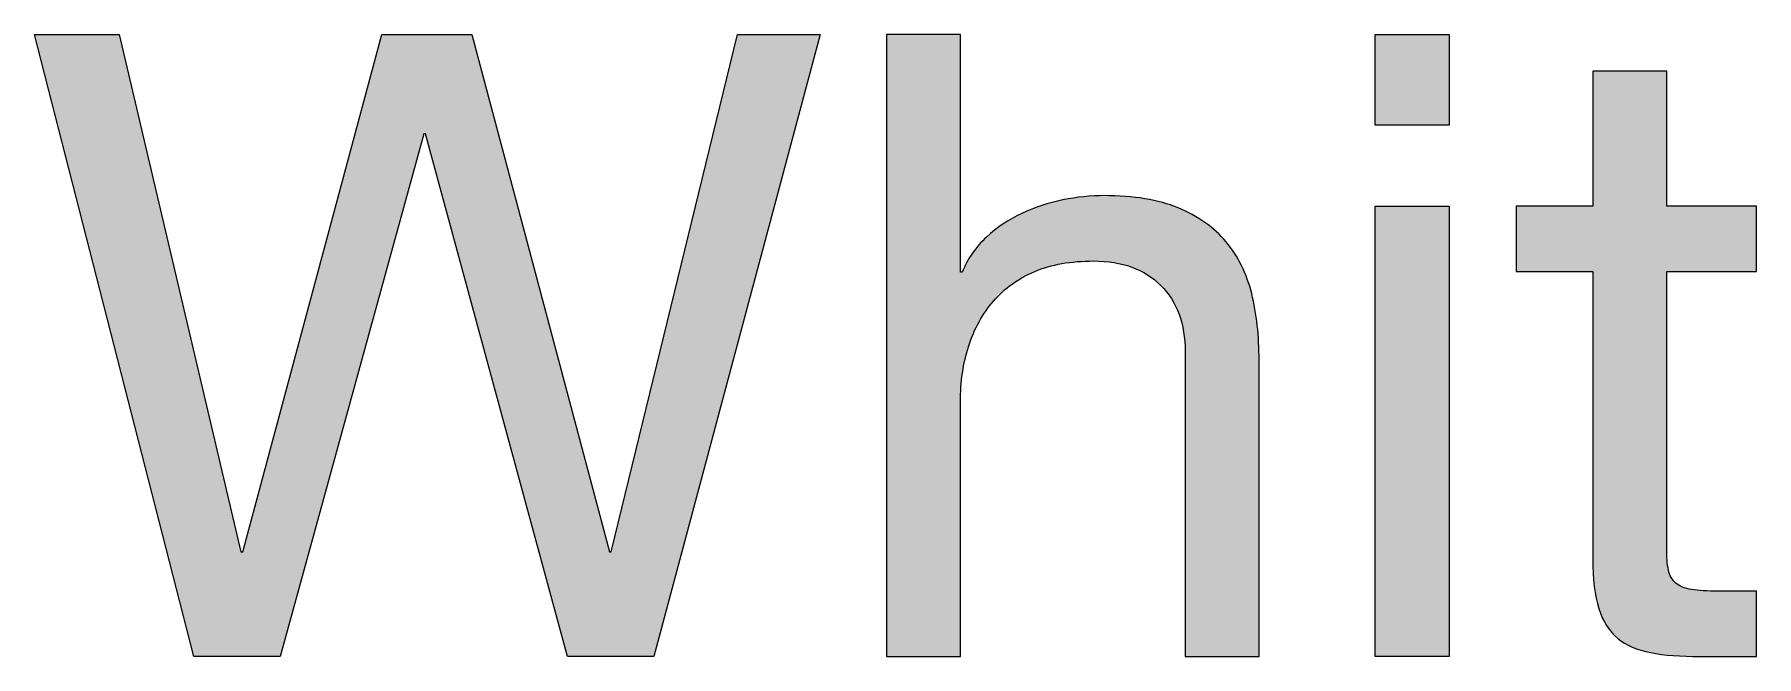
# Paper-space layout 'A1mask (portrait)' of a CAD drawing. Extents: x 0 to 565, y 0 to 805.
# Drawn here: x 417.55 to 425.69, y 64.54 to 67.48 of the extents above; entities that cross this region are included whole.
import ezdxf
from ezdxf.enums import TextEntityAlignment as Align

# ---------------------------------------------------------------- set-up
doc = ezdxf.new("R2010")
doc.units = 0
doc.layers.get('0').update_dxf_attribs({"linetype": 'CONTINUOUS'})
doc.layers.get('Defpoints').update_dxf_attribs({"linetype": 'CONTINUOUS'})
doc.layers.add('JPP_Mask', color=7, linetype='CONTINUOUS')
doc.styles.add('JPP', font='arial.ttf')

# ---------------------------------------------------------------- blocks, each defined once
blk = doc.blocks.new('A1mask (portrait)')
at = {"true_color": 0x004a91}
for points in [[(421.2616, 67.4828), (420.8706, 67.4828), (420.2728, 65.0356), (420.2647, 65.0356), (419.6139, 67.4828), (419.1893, 67.4828), (418.5303, 65.0356), (418.5218, 65.0356), (417.9453, 67.4828), (417.5453, 67.4828), (418.2993, 64.5412), (418.7074, 64.5412), (419.3871, 67.0133), (419.3956, 67.0133), (420.0669, 64.5412), (420.4749, 64.5412)], [(424.2367, 67.4828), (423.8869, 67.4828), (423.8869, 67.0544), (424.2367, 67.0544)], [(424.2367, 66.6713), (423.8869, 66.6713), (423.8869, 64.5412), (424.2367, 64.5412)]]:
    blk.add_hatch(color=154, dxfattribs=at).paths.add_polyline_path(points)
h = blk.add_hatch(color=154, dxfattribs=at)
edge = h.paths.add_edge_path()
edge.add_spline(control_points=[(422.082, 66.222), (422.134, 66.2826), (422.1993, 66.3293), (422.2775, 66.3622)], knot_values=[16, 16, 16, 16, 17, 17, 17, 17], degree=3, periodic=0)
edge.add_spline(control_points=[(422.2775, 66.3622), (422.3556, 66.3953), (422.4483, 66.4116), (422.5558, 66.4116)], knot_values=[15, 15, 15, 15, 16, 16, 16, 16], degree=3, periodic=0)
edge.add_spline(control_points=[(422.5558, 66.4116), (422.6902, 66.4116), (422.7958, 66.3733), (422.8729, 66.2964)], knot_values=[14, 14, 14, 14, 15, 15, 15, 15], degree=3, periodic=0)
edge.add_spline(control_points=[(422.8729, 66.2964), (422.9496, 66.2194), (422.9884, 66.1151), (422.9884, 65.9832)], knot_values=[13, 13, 13, 13, 14, 14, 14, 14], degree=3, periodic=0)
edge.add_spline(control_points=[(422.9884, 65.9832), (422.9884, 65.9832), (422.9884, 64.5412), (422.9884, 64.5412), (422.9884, 64.5412), (423.0759, 64.5412), (423.1633, 64.5412)], knot_values=[11.5, 11.5, 11.5, 11.5, 12.5, 12.5, 12.5, 13, 13, 13, 13], degree=3, periodic=0)
edge.add_spline(control_points=[(423.1633, 64.5412), (423.2508, 64.5412), (423.3382, 64.5412), (423.3382, 64.5412), (423.3382, 64.5412), (423.3382, 64.8914), (423.3382, 65.2416)], knot_values=[10.5, 10.5, 10.5, 10.5, 11, 11, 11, 11.5, 11.5, 11.5, 11.5], degree=3, periodic=0)
edge.add_spline(control_points=[(423.3382, 65.2416), (423.3382, 65.5918), (423.3382, 65.9421), (423.3382, 65.9421), (423.3382, 66.0573), (423.3269, 66.1624), (423.3032, 66.2571)], knot_values=[9, 9, 9, 9, 9.5, 9.5, 9.5, 10.5, 10.5, 10.5, 10.5], degree=3, periodic=0)
edge.add_spline(control_points=[(423.3032, 66.2571), (423.28, 66.352), (423.2393, 66.4336), (423.182, 66.5023)], knot_values=[8, 8, 8, 8, 9, 9, 9, 9], degree=3, periodic=0)
edge.add_spline(control_points=[(423.182, 66.5023), (423.1243, 66.5709), (423.0486, 66.6244), (422.9553, 66.663), (422.862, 66.7016), (422.7451, 66.7207), (422.605, 66.7207)], knot_values=[6, 6, 6, 6, 7, 7, 7, 8, 8, 8, 8], degree=3, periodic=0)
edge.add_spline(control_points=[(422.605, 66.7207), (422.5421, 66.7207), (422.4767, 66.7139), (422.4095, 66.7001)], knot_values=[5, 5, 5, 5, 6, 6, 6, 6], degree=3, periodic=0)
edge.add_spline(control_points=[(422.4095, 66.7001), (422.3418, 66.6864), (422.2775, 66.6651), (422.2159, 66.6362)], knot_values=[4, 4, 4, 4, 5, 5, 5, 5], degree=3, periodic=0)
edge.add_spline(control_points=[(422.2159, 66.6362), (422.1539, 66.6074), (422.098, 66.5702), (422.0488, 66.525)], knot_values=[3, 3, 3, 3, 4, 4, 4, 4], degree=3, periodic=0)
edge.add_spline(control_points=[(422.0488, 66.525), (421.9996, 66.4796), (421.9608, 66.4239), (421.9333, 66.3581)], knot_values=[2, 2, 2, 2, 3, 3, 3, 3], degree=3, periodic=0)
edge.add_spline(control_points=[(421.9253, 66.3581), (421.9253, 66.3581), (421.9253, 66.6393), (421.9253, 66.9205)], knot_values=[0.5, 0.5, 0.5, 0.5, 1, 1, 1, 1], degree=3, periodic=0)
edge.add_spline(control_points=[(421.9253, 66.9205), (421.9253, 67.2017), (421.9253, 67.4828), (421.9253, 67.4828), (421.9253, 67.4828), (421.9034, 67.4828), (421.8705, 67.4828)], knot_values=[22.749965, 22.749965, 22.749965, 22.749965, 23.249965, 23.249965, 23.249965, 23.5, 23.5, 23.5, 23.5], degree=3, periodic=0)
edge.add_spline(control_points=[(421.8705, 67.4828), (421.8377, 67.4828), (421.7939, 67.4828), (421.7501, 67.4828)], knot_values=[22.49997, 22.49997, 22.49997, 22.49997, 22.749965, 22.749965, 22.749965, 22.749965], degree=3, periodic=0)
edge.add_spline(control_points=[(421.7501, 67.4828), (421.7282, 67.4828), (421.7063, 67.4828), (421.6858, 67.4828)], knot_values=[22.374972, 22.374972, 22.374972, 22.374972, 22.49997, 22.49997, 22.49997, 22.49997], degree=3, periodic=0)
edge.add_spline(control_points=[(421.6858, 67.4828), (421.6653, 67.4828), (421.6461, 67.4828), (421.6297, 67.4828)], knot_values=[22.249975, 22.249975, 22.249975, 22.249975, 22.374972, 22.374972, 22.374972, 22.374972], degree=3, periodic=0)
edge.add_spline(control_points=[(421.6297, 67.4828), (421.6215, 67.4828), (421.614, 67.4828), (421.6073, 67.4828)], knot_values=[22.187476, 22.187476, 22.187476, 22.187476, 22.249975, 22.249975, 22.249975, 22.249975], degree=3, periodic=0)
edge.add_spline(control_points=[(421.6073, 67.4828), (421.6006, 67.4828), (421.5948, 67.4828), (421.59, 67.4828)], knot_values=[22.124977, 22.124977, 22.124977, 22.124977, 22.187476, 22.187476, 22.187476, 22.187476], degree=3, periodic=0)
edge.add_spline(control_points=[(421.575, 67.4828), (421.575, 67.4828), (421.575, 67.4828), (421.575, 67.4828), (421.575, 67.4828), (421.575, 67.4828), (421.575, 67.4828)], knot_values=[21.99998, 21.99998, 21.99998, 21.99998, 22.001425, 22.001425, 22.001425, 22.001445, 22.001445, 22.001445, 22.001445], degree=3, periodic=0)
edge.add_spline(control_points=[(421.575, 67.4828), (421.575, 67.4828), (421.575, 66.7474), (421.575, 66.012)], knot_values=[21.49999, 21.49999, 21.49999, 21.49999, 21.99998, 21.99998, 21.99998, 21.99998], degree=3, periodic=0)
edge.add_spline(control_points=[(421.575, 66.012), (421.575, 65.2765), (421.575, 64.5412), (421.575, 64.5412), (421.575, 64.5412), (421.575, 64.5412), (421.575, 64.5412)], knot_values=[20.999023, 20.999023, 20.999023, 20.999023, 21.499013, 21.499013, 21.499013, 21.49999, 21.49999, 21.49999, 21.49999], degree=3, periodic=0)
edge.add_spline(control_points=[(421.59, 64.5412), (421.5948, 64.5412), (421.6006, 64.5412), (421.6073, 64.5412)], knot_values=[20.812504, 20.812504, 20.812504, 20.812504, 20.875002, 20.875002, 20.875002, 20.875002], degree=3, periodic=0)
edge.add_spline(control_points=[(421.6073, 64.5412), (421.614, 64.5412), (421.6215, 64.5412), (421.6297, 64.5412)], knot_values=[20.750005, 20.750005, 20.750005, 20.750005, 20.812504, 20.812504, 20.812504, 20.812504], degree=3, periodic=0)
edge.add_spline(control_points=[(421.6297, 64.5412), (421.6461, 64.5412), (421.6653, 64.5412), (421.6858, 64.5412)], knot_values=[20.625007, 20.625007, 20.625007, 20.625007, 20.750005, 20.750005, 20.750005, 20.750005], degree=3, periodic=0)
edge.add_spline(control_points=[(421.6858, 64.5412), (421.7063, 64.5412), (421.7282, 64.5412), (421.7501, 64.5412)], knot_values=[20.50001, 20.50001, 20.50001, 20.50001, 20.625008, 20.625008, 20.625008, 20.625008], degree=3, periodic=0)
edge.add_spline(control_points=[(421.7501, 64.5412), (421.7939, 64.5412), (421.8377, 64.5412), (421.8705, 64.5412)], knot_values=[20.250015, 20.250015, 20.250015, 20.250015, 20.50001, 20.50001, 20.50001, 20.50001], degree=3, periodic=0)
edge.add_spline(control_points=[(421.8705, 64.5412), (421.9034, 64.5412), (421.9253, 64.5412), (421.9253, 64.5412), (421.9253, 64.5412), (421.9253, 64.5412), (421.9253, 64.5412)], knot_values=[19.999532, 19.999532, 19.999532, 19.999532, 20.249547, 20.249547, 20.249547, 20.250015, 20.250015, 20.250015, 20.250015], degree=3, periodic=0)
edge.add_spline(control_points=[(421.9253, 64.5547), (421.9253, 64.5591), (421.9253, 64.5645), (421.9253, 64.5709)], knot_values=[19.906272, 19.906272, 19.906272, 19.906272, 19.937521, 19.937521, 19.937521, 19.937521], degree=3, periodic=0)
edge.add_spline(control_points=[(421.9253, 64.5709), (421.9253, 64.5773), (421.9253, 64.5846), (421.9253, 64.5928)], knot_values=[19.875022, 19.875022, 19.875022, 19.875022, 19.906272, 19.906272, 19.906272, 19.906272], degree=3, periodic=0)
edge.add_spline(control_points=[(421.9253, 64.5928), (421.9253, 64.6093), (421.9253, 64.6292), (421.9253, 64.6521)], knot_values=[19.812524, 19.812524, 19.812524, 19.812524, 19.875022, 19.875022, 19.875022, 19.875022], degree=3, periodic=0)
edge.add_spline(control_points=[(421.9253, 64.6521), (421.9253, 64.6751), (421.9253, 64.7009), (421.9253, 64.7291)], knot_values=[19.750025, 19.750025, 19.750025, 19.750025, 19.812524, 19.812524, 19.812524, 19.812524], degree=3, periodic=0)
edge.add_spline(control_points=[(421.9253, 64.7291), (421.9253, 64.7855), (421.9253, 64.8513), (421.9253, 64.9218)], knot_values=[19.625028, 19.625028, 19.625028, 19.625028, 19.750025, 19.750025, 19.750025, 19.750025], degree=3, periodic=0)
edge.add_spline(control_points=[(421.9253, 64.9218), (421.9253, 64.9922), (421.9253, 65.0674), (421.9253, 65.1426)], knot_values=[19.50003, 19.50003, 19.50003, 19.50003, 19.625028, 19.625028, 19.625028, 19.625028], degree=3, periodic=0)
edge.add_spline(control_points=[(421.9253, 65.1426), (421.9253, 65.293), (421.9253, 65.4434), (421.9253, 65.5562)], knot_values=[19.250035, 19.250035, 19.250035, 19.250035, 19.50003, 19.50003, 19.50003, 19.50003], degree=3, periodic=0)
edge.add_spline(control_points=[(421.9253, 65.5562), (421.9253, 65.669), (421.9253, 65.7442), (421.9253, 65.7442), (421.9253, 65.8403), (421.9381, 65.929), (421.9646, 66.01)], knot_values=[18, 18, 18, 18, 18.250035, 18.250035, 18.250035, 19.250035, 19.250035, 19.250035, 19.250035], degree=3, periodic=0)
edge.add_spline(control_points=[(421.9646, 66.01), (421.9906, 66.0909), (422.0294, 66.1617), (422.082, 66.222)], knot_values=[17, 17, 17, 17, 18, 18, 18, 18], degree=3, periodic=0)
h = blk.add_hatch(color=154, dxfattribs=at)
edge = h.paths.add_edge_path()
edge.add_spline(control_points=[(425.6913, 66.5167), (425.6913, 66.594), (425.6913, 66.6713), (425.6913, 66.6713), (425.6913, 66.6713), (425.6648, 66.6713), (425.6249, 66.6713)], knot_values=[21.749925, 21.749925, 21.749925, 21.749925, 22.249925, 22.249925, 22.249925, 22.5, 22.5, 22.5, 22.5], degree=3, periodic=0)
edge.add_spline(control_points=[(425.6249, 66.6713), (425.5851, 66.6713), (425.532, 66.6713), (425.479, 66.6713)], knot_values=[21.49993, 21.49993, 21.49993, 21.49993, 21.749925, 21.749925, 21.749925, 21.749925], degree=3, periodic=0)
edge.add_spline(control_points=[(425.479, 66.6713), (425.4524, 66.6713), (425.4259, 66.6713), (425.401, 66.6713)], knot_values=[21.374932, 21.374932, 21.374932, 21.374932, 21.49993, 21.49993, 21.49993, 21.49993], degree=3, periodic=0)
edge.add_spline(control_points=[(425.401, 66.6713), (425.3761, 66.6713), (425.3529, 66.6713), (425.333, 66.6713)], knot_values=[21.249935, 21.249935, 21.249935, 21.249935, 21.374932, 21.374932, 21.374932, 21.374932], degree=3, periodic=0)
edge.add_spline(control_points=[(425.333, 66.6713), (425.3231, 66.6713), (425.314, 66.6713), (425.3059, 66.6713)], knot_values=[21.187436, 21.187436, 21.187436, 21.187436, 21.249935, 21.249935, 21.249935, 21.249935], degree=3, periodic=0)
edge.add_spline(control_points=[(425.3059, 66.6713), (425.2978, 66.6713), (425.2907, 66.6713), (425.2849, 66.6713)], knot_values=[21.124938, 21.124938, 21.124938, 21.124938, 21.187436, 21.187436, 21.187436, 21.187436], degree=3, periodic=0)
edge.add_spline(control_points=[(425.2715, 66.6713), (425.2707, 66.6713), (425.27, 66.6713), (425.2694, 66.6713)], knot_values=[21.046814, 21.046814, 21.046814, 21.046814, 21.062439, 21.062439, 21.062439, 21.062439], degree=3, periodic=0)
edge.add_spline(control_points=[(425.2694, 66.6713), (425.2688, 66.6713), (425.2683, 66.6713), (425.2679, 66.6713)], knot_values=[21.031189, 21.031189, 21.031189, 21.031189, 21.046814, 21.046814, 21.046814, 21.046814], degree=3, periodic=0)
edge.add_spline(control_points=[(425.2679, 66.6713), (425.2677, 66.6713), (425.2675, 66.6713), (425.2674, 66.6713)], knot_values=[21.023377, 21.023377, 21.023377, 21.023377, 21.031189, 21.031189, 21.031189, 21.031189], degree=3, periodic=0)
edge.add_spline(control_points=[(425.2674, 66.6713), (425.2672, 66.6713), (425.2671, 66.6713), (425.267, 66.6713)], knot_values=[21.015565, 21.015565, 21.015565, 21.015565, 21.023377, 21.023377, 21.023377, 21.023377], degree=3, periodic=0)
edge.add_spline(control_points=[(425.267, 66.6713), (425.267, 66.6713), (425.2669, 66.6713), (425.2669, 66.6713)], knot_values=[21.011659, 21.011659, 21.011659, 21.011659, 21.015565, 21.015565, 21.015565, 21.015565], degree=3, periodic=0)
edge.add_spline(control_points=[(425.2669, 66.6713), (425.2668, 66.6713), (425.2668, 66.6713), (425.2668, 66.6713)], knot_values=[21.007752, 21.007752, 21.007752, 21.007752, 21.011659, 21.011659, 21.011659, 21.011659], degree=3, periodic=0)
edge.add_spline(control_points=[(425.2668, 66.6713), (425.2668, 66.6713), (425.2668, 66.6713), (425.2668, 66.6713)], knot_values=[21.005799, 21.005799, 21.005799, 21.005799, 21.007752, 21.007752, 21.007752, 21.007752], degree=3, periodic=0)
edge.add_spline(control_points=[(425.2668, 66.6713), (425.2667, 66.6713), (425.2667, 66.6713), (425.2667, 66.6713)], knot_values=[21.003846, 21.003846, 21.003846, 21.003846, 21.005799, 21.005799, 21.005799, 21.005799], degree=3, periodic=0)
edge.add_spline(control_points=[(425.2667, 66.6713), (425.2667, 66.6713), (425.2667, 66.6713), (425.2667, 66.6713)], knot_values=[21.00287, 21.00287, 21.00287, 21.00287, 21.003846, 21.003846, 21.003846, 21.003846], degree=3, periodic=0)
edge.add_spline(control_points=[(425.2667, 66.6713), (425.2667, 66.6713), (425.2667, 66.6713), (425.2667, 66.6713)], knot_values=[21.001893, 21.001893, 21.001893, 21.001893, 21.00287, 21.00287, 21.00287, 21.00287], degree=3, periodic=0)
edge.add_spline(control_points=[(425.2667, 66.6713), (425.2667, 66.6713), (425.2667, 66.6713), (425.2667, 66.6713)], knot_values=[21.001405, 21.001405, 21.001405, 21.001405, 21.001893, 21.001893, 21.001893, 21.001893], degree=3, periodic=0)
edge.add_spline(control_points=[(425.2667, 66.6713), (425.2667, 66.6713), (425.2667, 66.6713), (425.2667, 66.6713), (425.2667, 66.6713), (425.2667, 66.6713), (425.2667, 66.6713)], knot_values=[20.99994, 20.99994, 20.99994, 20.99994, 21.001345, 21.001345, 21.001345, 21.001405, 21.001405, 21.001405, 21.001405], degree=3, periodic=0)
edge.add_spline(control_points=[(425.2667, 66.6713), (425.2667, 66.6713), (425.2667, 66.7112), (425.2667, 66.7711)], knot_values=[20.749945, 20.749945, 20.749945, 20.749945, 20.99994, 20.99994, 20.99994, 20.99994], degree=3, periodic=0)
edge.add_spline(control_points=[(425.2667, 66.7711), (425.2667, 66.831), (425.2667, 66.9108), (425.2667, 66.9906)], knot_values=[20.49995, 20.49995, 20.49995, 20.49995, 20.749945, 20.749945, 20.749945, 20.749945], degree=3, periodic=0)
edge.add_spline(control_points=[(425.2667, 66.9906), (425.2667, 67.0305), (425.2667, 67.0704), (425.2667, 67.1078)], knot_values=[20.374952, 20.374952, 20.374952, 20.374952, 20.49995, 20.49995, 20.49995, 20.49995], degree=3, periodic=0)
edge.add_spline(control_points=[(425.2667, 67.1078), (425.2667, 67.1452), (425.2667, 67.1802), (425.2667, 67.2101)], knot_values=[20.249955, 20.249955, 20.249955, 20.249955, 20.374952, 20.374952, 20.374952, 20.374952], degree=3, periodic=0)
edge.add_spline(control_points=[(425.2667, 67.2101), (425.2667, 67.225), (425.2667, 67.2388), (425.2667, 67.2509)], knot_values=[20.187456, 20.187456, 20.187456, 20.187456, 20.249955, 20.249955, 20.249955, 20.249955], degree=3, periodic=0)
edge.add_spline(control_points=[(425.2667, 67.2509), (425.2667, 67.2631), (425.2667, 67.2737), (425.2667, 67.2824)], knot_values=[20.124958, 20.124958, 20.124958, 20.124958, 20.187456, 20.187456, 20.187456, 20.187456], degree=3, periodic=0)
edge.add_spline(control_points=[(425.2667, 67.2824), (425.2667, 67.2868), (425.2667, 67.2907), (425.2667, 67.2941)], knot_values=[20.093708, 20.093708, 20.093708, 20.093708, 20.124958, 20.124958, 20.124958, 20.124958], degree=3, periodic=0)
edge.add_spline(control_points=[(425.2667, 67.3098), (425.2667, 67.3098), (425.2667, 67.3098), (425.2667, 67.3098), (425.2667, 67.3098), (425.2667, 67.3098), (425.2667, 67.3098)], knot_values=[19.999959, 19.999959, 19.999959, 19.999959, 20, 20, 20, 20.000692, 20.000692, 20.000692, 20.000692], degree=3, periodic=0)
edge.add_spline(control_points=[(425.2667, 67.3098), (425.2667, 67.3098), (425.2448, 67.3098), (425.212, 67.3098)], knot_values=[19.749965, 19.749965, 19.749965, 19.749965, 19.999959, 19.999959, 19.999959, 19.999959], degree=3, periodic=0)
edge.add_spline(control_points=[(425.212, 67.3098), (425.1791, 67.3098), (425.1353, 67.3098), (425.0916, 67.3098)], knot_values=[19.49997, 19.49997, 19.49997, 19.49997, 19.749965, 19.749965, 19.749965, 19.749965], degree=3, periodic=0)
edge.add_spline(control_points=[(425.0916, 67.3098), (425.0697, 67.3098), (425.0478, 67.3098), (425.0272, 67.3098)], knot_values=[19.374972, 19.374972, 19.374972, 19.374972, 19.49997, 19.49997, 19.49997, 19.49997], degree=3, periodic=0)
edge.add_spline(control_points=[(425.0272, 67.3098), (425.0067, 67.3098), (424.9876, 67.3098), (424.9711, 67.3098)], knot_values=[19.249975, 19.249975, 19.249975, 19.249975, 19.374972, 19.374972, 19.374972, 19.374972], degree=3, periodic=0)
edge.add_spline(control_points=[(424.9711, 67.3098), (424.9629, 67.3098), (424.9554, 67.3098), (424.9487, 67.3098)], knot_values=[19.187476, 19.187476, 19.187476, 19.187476, 19.249975, 19.249975, 19.249975, 19.249975], degree=3, periodic=0)
edge.add_spline(control_points=[(424.9487, 67.3098), (424.9421, 67.3098), (424.9363, 67.3098), (424.9315, 67.3098)], knot_values=[19.124977, 19.124977, 19.124977, 19.124977, 19.187476, 19.187476, 19.187476, 19.187476], degree=3, periodic=0)
edge.add_spline(control_points=[(424.9164, 67.3098), (424.9164, 67.3098), (424.9164, 67.3098), (424.9164, 67.3098), (424.9164, 67.3098), (424.9164, 67.3098), (424.9164, 67.3098)], knot_values=[18.99998, 18.99998, 18.99998, 18.99998, 19.001424, 19.001424, 19.001424, 19.001445, 19.001445, 19.001445, 19.001445], degree=3, periodic=0)
edge.add_spline(control_points=[(424.9164, 67.3098), (424.9164, 67.3098), (424.9164, 67.1502), (424.9164, 66.9905)], knot_values=[18.49999, 18.49999, 18.49999, 18.49999, 18.99998, 18.99998, 18.99998, 18.99998], degree=3, periodic=0)
edge.add_spline(control_points=[(424.9164, 66.9905), (424.9164, 66.8309), (424.9164, 66.6713), (424.9164, 66.6713), (424.9164, 66.6713), (424.9164, 66.6713), (424.9164, 66.6713)], knot_values=[17.999023, 17.999023, 17.999023, 17.999023, 18.499013, 18.499013, 18.499013, 18.49999, 18.49999, 18.49999, 18.49999], degree=3, periodic=0)
edge.add_spline(control_points=[(424.9075, 66.6713), (424.9055, 66.6713), (424.9033, 66.6713), (424.9008, 66.6713)], knot_values=[17.875003, 17.875003, 17.875003, 17.875003, 17.906252, 17.906252, 17.906252, 17.906252], degree=3, periodic=0)
edge.add_spline(control_points=[(424.9008, 66.6713), (424.8959, 66.6713), (424.8899, 66.6713), (424.883, 66.6713)], knot_values=[17.812504, 17.812504, 17.812504, 17.812504, 17.875003, 17.875003, 17.875003, 17.875003], degree=3, periodic=0)
edge.add_spline(control_points=[(424.883, 66.6713), (424.8761, 66.6713), (424.8683, 66.6713), (424.8598, 66.6713)], knot_values=[17.750005, 17.750005, 17.750005, 17.750005, 17.812504, 17.812504, 17.812504, 17.812504], degree=3, periodic=0)
edge.add_spline(control_points=[(424.8598, 66.6713), (424.8428, 66.6713), (424.8229, 66.6713), (424.8017, 66.6713)], knot_values=[17.625007, 17.625007, 17.625007, 17.625007, 17.750005, 17.750005, 17.750005, 17.750005], degree=3, periodic=0)
edge.add_spline(control_points=[(424.8017, 66.6713), (424.7805, 66.6713), (424.7578, 66.6713), (424.7351, 66.6713)], knot_values=[17.50001, 17.50001, 17.50001, 17.50001, 17.625008, 17.625008, 17.625008, 17.625008], degree=3, periodic=0)
edge.add_spline(control_points=[(424.7351, 66.6713), (424.6898, 66.6713), (424.6445, 66.6713), (424.6105, 66.6713)], knot_values=[17.250015, 17.250015, 17.250015, 17.250015, 17.50001, 17.50001, 17.50001, 17.50001], degree=3, periodic=0)
edge.add_spline(control_points=[(424.6105, 66.6713), (424.5765, 66.6713), (424.5538, 66.6713), (424.5538, 66.6713), (424.5538, 66.6713), (424.5538, 66.6713), (424.5538, 66.6713)], knot_values=[16.999043, 16.999043, 16.999043, 16.999043, 17.249058, 17.249058, 17.249058, 17.250015, 17.250015, 17.250015, 17.250015], degree=3, periodic=0)
edge.add_spline(control_points=[(424.5538, 66.658), (424.5538, 66.6538), (424.5538, 66.6486), (424.5538, 66.6427)], knot_values=[16.812524, 16.812524, 16.812524, 16.812524, 16.875023, 16.875023, 16.875023, 16.875023], degree=3, periodic=0)
edge.add_spline(control_points=[(424.5538, 66.6427), (424.5538, 66.6369), (424.5538, 66.6302), (424.5538, 66.623)], knot_values=[16.750025, 16.750025, 16.750025, 16.750025, 16.812524, 16.812524, 16.812524, 16.812524], degree=3, periodic=0)
edge.add_spline(control_points=[(424.5538, 66.623), (424.5538, 66.6085), (424.5538, 66.5916), (424.5538, 66.5735)], knot_values=[16.625028, 16.625028, 16.625028, 16.625028, 16.750025, 16.750025, 16.750025, 16.750025], degree=3, periodic=0)
edge.add_spline(control_points=[(424.5538, 66.5735), (424.5538, 66.5554), (424.5538, 66.536), (424.5538, 66.5167)], knot_values=[16.50003, 16.50003, 16.50003, 16.50003, 16.625028, 16.625028, 16.625028, 16.625028], degree=3, periodic=0)
edge.add_spline(control_points=[(424.5538, 66.5167), (424.5538, 66.4781), (424.5538, 66.4395), (424.5538, 66.4105)], knot_values=[16.250035, 16.250035, 16.250035, 16.250035, 16.50003, 16.50003, 16.50003, 16.50003], degree=3, periodic=0)
edge.add_spline(control_points=[(424.5538, 66.4105), (424.5538, 66.3815), (424.5538, 66.3622), (424.5538, 66.3622), (424.5538, 66.3622), (424.5538, 66.3622), (424.5538, 66.3622)], knot_values=[15.999063, 15.999063, 15.999063, 15.999063, 16.249098, 16.249098, 16.249098, 16.250035, 16.250035, 16.250035, 16.250035], degree=3, periodic=0)
edge.add_spline(control_points=[(424.5628, 66.3622), (424.5647, 66.3622), (424.5669, 66.3622), (424.5694, 66.3622)], knot_values=[15.875042, 15.875042, 15.875042, 15.875042, 15.906292, 15.906292, 15.906292, 15.906292], degree=3, periodic=0)
edge.add_spline(control_points=[(424.5694, 66.3622), (424.5744, 66.3622), (424.5804, 66.3622), (424.5873, 66.3622)], knot_values=[15.812544, 15.812544, 15.812544, 15.812544, 15.875042, 15.875042, 15.875042, 15.875042], degree=3, periodic=0)
edge.add_spline(control_points=[(424.5873, 66.3622), (424.5942, 66.3622), (424.602, 66.3622), (424.6105, 66.3622)], knot_values=[15.750045, 15.750045, 15.750045, 15.750045, 15.812544, 15.812544, 15.812544, 15.812544], degree=3, periodic=0)
edge.add_spline(control_points=[(424.6105, 66.3622), (424.6275, 66.3622), (424.6473, 66.3622), (424.6685, 66.3622)], knot_values=[15.625048, 15.625048, 15.625048, 15.625048, 15.750045, 15.750045, 15.750045, 15.750045], degree=3, periodic=0)
edge.add_spline(control_points=[(424.6685, 66.3622), (424.6898, 66.3622), (424.7124, 66.3622), (424.7351, 66.3622)], knot_values=[15.50005, 15.50005, 15.50005, 15.50005, 15.625048, 15.625048, 15.625048, 15.625048], degree=3, periodic=0)
edge.add_spline(control_points=[(424.7351, 66.3622), (424.7804, 66.3622), (424.8257, 66.3622), (424.8597, 66.3622)], knot_values=[15.250055, 15.250055, 15.250055, 15.250055, 15.50005, 15.50005, 15.50005, 15.50005], degree=3, periodic=0)
edge.add_spline(control_points=[(424.8597, 66.3622), (424.8938, 66.3622), (424.9164, 66.3622), (424.9164, 66.3622), (424.9164, 66.3622), (424.9164, 66.3622), (424.9164, 66.3622)], knot_values=[14.999572, 14.999572, 14.999572, 14.999572, 15.249627, 15.249627, 15.249627, 15.250055, 15.250055, 15.250055, 15.250055], degree=3, periodic=0)
edge.add_spline(control_points=[(424.9164, 66.347), (424.9164, 66.342), (424.9164, 66.3359), (424.9164, 66.3287)], knot_values=[14.906312, 14.906312, 14.906312, 14.906312, 14.937561, 14.937561, 14.937561, 14.937561], degree=3, periodic=0)
edge.add_spline(control_points=[(424.9164, 66.3287), (424.9164, 66.3215), (424.9164, 66.3132), (424.9164, 66.304)], knot_values=[14.875063, 14.875063, 14.875063, 14.875063, 14.906312, 14.906312, 14.906312, 14.906312], degree=3, periodic=0)
edge.add_spline(control_points=[(424.9164, 66.304), (424.9164, 66.2855), (424.9164, 66.263), (424.9164, 66.2372)], knot_values=[14.812564, 14.812564, 14.812564, 14.812564, 14.875063, 14.875063, 14.875063, 14.875063], degree=3, periodic=0)
edge.add_spline(control_points=[(424.9164, 66.2372), (424.9164, 66.2113), (424.9164, 66.1822), (424.9164, 66.1505)], knot_values=[14.750065, 14.750065, 14.750065, 14.750065, 14.812564, 14.812564, 14.812564, 14.812564], degree=3, periodic=0)
edge.add_spline(control_points=[(424.9164, 66.1505), (424.9164, 66.0869), (424.9164, 66.0128), (424.9164, 65.9334)], knot_values=[14.625068, 14.625068, 14.625068, 14.625068, 14.750065, 14.750065, 14.750065, 14.750065], degree=3, periodic=0)
edge.add_spline(control_points=[(424.9164, 65.9334), (424.9164, 65.854), (424.9164, 65.7693), (424.9164, 65.6846)], knot_values=[14.50007, 14.50007, 14.50007, 14.50007, 14.625068, 14.625068, 14.625068, 14.625068], degree=3, periodic=0)
edge.add_spline(control_points=[(424.9164, 65.6846), (424.9164, 65.5151), (424.9164, 65.3457), (424.9164, 65.2186)], knot_values=[14.250075, 14.250075, 14.250075, 14.250075, 14.50007, 14.50007, 14.50007, 14.50007], degree=3, periodic=0)
edge.add_spline(control_points=[(424.9164, 65.2186), (424.9164, 65.0915), (424.9164, 65.0067), (424.9164, 65.0067), (424.9164, 64.9078), (424.9264, 64.8282), (424.9453, 64.7677)], knot_values=[13, 13, 13, 13, 13.250075, 13.250075, 13.250075, 14.250075, 14.250075, 14.250075, 14.250075], degree=3, periodic=0)
edge.add_spline(control_points=[(424.9453, 64.7677), (424.9647, 64.7073), (424.9941, 64.6607), (425.0338, 64.6278)], knot_values=[12, 12, 12, 12, 13, 13, 13, 13], degree=3, periodic=0)
edge.add_spline(control_points=[(425.0338, 64.6278), (425.0736, 64.5946), (425.1261, 64.5722), (425.1905, 64.5596)], knot_values=[11, 11, 11, 11, 12, 12, 12, 12], degree=3, periodic=0)
edge.add_spline(control_points=[(425.1905, 64.5596), (425.2549, 64.5473), (425.3325, 64.5412), (425.4234, 64.5412)], knot_values=[10, 10, 10, 10, 11, 11, 11, 11], degree=3, periodic=0)
edge.add_spline(control_points=[(425.4234, 64.5412), (425.4234, 64.5412), (425.6913, 64.5412), (425.6913, 64.5412), (425.6913, 64.5412), (425.6913, 64.6184), (425.6913, 64.6957)], knot_values=[8.5, 8.5, 8.5, 8.5, 9.5, 9.5, 9.5, 10, 10, 10, 10], degree=3, periodic=0)
edge.add_spline(control_points=[(425.6913, 64.6957), (425.6913, 64.773), (425.6913, 64.8503), (425.6913, 64.8503)], knot_values=[8, 8, 8, 8, 8.5, 8.5, 8.5, 8.5], degree=3, periodic=0)
edge.add_spline(control_points=[(425.6913, 64.8503), (425.6913, 64.8503), (425.5304, 64.8503), (425.5304, 64.8503)], knot_values=[7.00001, 7.00001, 7.00001, 7.00001, 7.99999, 7.99999, 7.99999, 7.99999], degree=3, periodic=0)
edge.add_spline(control_points=[(425.5304, 64.8503), (425.4755, 64.8503), (425.431, 64.8521), (425.3964, 64.8564)], knot_values=[6, 6, 6, 6, 7, 7, 7, 7], degree=3, periodic=0)
edge.add_spline(control_points=[(425.3964, 64.8564), (425.3623, 64.8604), (425.3353, 64.8694), (425.3164, 64.8832)], knot_values=[5, 5, 5, 5, 6, 6, 6, 6], degree=3, periodic=0)
edge.add_spline(control_points=[(425.3164, 64.8832), (425.297, 64.8969), (425.2838, 64.9161), (425.2771, 64.9409)], knot_values=[4, 4, 4, 4, 5, 5, 5, 5], degree=3, periodic=0)
edge.add_spline(control_points=[(425.2771, 64.9409), (425.27, 64.9655), (425.2667, 64.9984), (425.2667, 65.0396)], knot_values=[3, 3, 3, 3, 4, 4, 4, 4], degree=3, periodic=0)
edge.add_spline(control_points=[(425.2667, 65.0396), (425.2667, 65.0396), (425.2667, 66.3622), (425.2667, 66.3622), (425.2667, 66.3622), (425.3729, 66.3622), (425.479, 66.3622)], knot_values=[1.5, 1.5, 1.5, 1.5, 2.5, 2.5, 2.5, 3, 3, 3, 3], degree=3, periodic=0)
edge.add_spline(control_points=[(425.479, 66.3622), (425.5852, 66.3622), (425.6913, 66.3622), (425.6913, 66.3622), (425.6913, 66.3622), (425.6913, 66.4394), (425.6913, 66.5167)], knot_values=[0.5, 0.5, 0.5, 0.5, 1, 1, 1, 1.5, 1.5, 1.5, 1.5], degree=3, periodic=0)
at = {"layer": 'Defpoints', "color": 154, "true_color": 0x004a91}
for points in [[(420.0669, 64.5412), (419.3956, 67.0133), (419.3871, 67.0133), (418.7074, 64.5412), (418.2993, 64.5412), (417.5453, 67.4828), (417.9453, 67.4828), (418.5218, 65.0356), (418.5303, 65.0356), (419.1893, 67.4828), (419.6139, 67.4828), (420.2647, 65.0356), (420.2728, 65.0356), (420.8706, 67.4828), (421.2616, 67.4828), (420.4749, 64.5412), (420.0669, 64.5412)], [(423.8869, 67.0544), (423.8869, 67.4828), (424.2367, 67.4828), (424.2367, 67.0544), (423.8869, 67.0544)], [(424.2367, 66.6713), (424.2367, 64.5412), (423.8869, 64.5412), (423.8869, 66.6713), (424.2367, 66.6713)]]:
    blk.add_lwpolyline(points, dxfattribs=at)
for points, knots in [([(421.9253, 67.4828), (421.9253, 67.4828), (421.9253, 66.3581), (421.9253, 66.3581), (421.9253, 66.3581), (421.9333, 66.3581), (421.9333, 66.3581), (421.9608, 66.4239), (421.9996, 66.4796), (422.0488, 66.525), (422.098, 66.5702), (422.1539, 66.6074), (422.2159, 66.6362), (422.2775, 66.6651), (422.3418, 66.6864), (422.4095, 66.7001), (422.4767, 66.7139), (422.5421, 66.7207), (422.605, 66.7207), (422.7451, 66.7207), (422.862, 66.7016), (422.9553, 66.663), (423.0486, 66.6244), (423.1243, 66.5709), (423.182, 66.5023), (423.2393, 66.4336), (423.28, 66.352), (423.3032, 66.2571), (423.3269, 66.1624), (423.3382, 66.0573), (423.3382, 65.9421), (423.3382, 65.9421), (423.3382, 64.5412), (423.3382, 64.5412), (423.3382, 64.5412), (422.9884, 64.5412), (422.9884, 64.5412), (422.9884, 64.5412), (422.9884, 65.9832), (422.9884, 65.9832), (422.9884, 66.1151), (422.9496, 66.2194), (422.8729, 66.2964), (422.7958, 66.3733), (422.6902, 66.4116), (422.5558, 66.4116), (422.4483, 66.4116), (422.3556, 66.3953), (422.2775, 66.3622), (422.1993, 66.3293), (422.134, 66.2826), (422.082, 66.222), (422.0294, 66.1617), (421.9906, 66.0909), (421.9646, 66.01), (421.9381, 65.929), (421.9253, 65.8403), (421.9253, 65.7442), (421.9253, 65.7442), (421.9253, 64.5412), (421.9253, 64.5412), (421.9253, 64.5412), (421.575, 64.5412), (421.575, 64.5412), (421.575, 64.5412), (421.575, 67.4828), (421.575, 67.4828), (421.575, 67.4828), (421.9253, 67.4828), (421.9253, 67.4828)], [0, 0, 0, 0, 1, 1, 1, 2, 2, 2, 3, 3, 3, 4, 4, 4, 5, 5, 5, 6, 6, 6, 7, 7, 7, 8, 8, 8, 9, 9, 9, 10, 10, 10, 11, 11, 11, 12, 12, 12, 13, 13, 13, 14, 14, 14, 15, 15, 15, 16, 16, 16, 17, 17, 17, 18, 18, 18, 19, 19, 19, 20, 20, 20, 21, 21, 21, 22, 22, 22, 23, 23, 23, 23]), ([(425.6913, 66.6713), (425.6913, 66.6713), (425.6913, 66.3622), (425.6913, 66.3622), (425.6913, 66.3622), (425.2667, 66.3622), (425.2667, 66.3622), (425.2667, 66.3622), (425.2667, 65.0396), (425.2667, 65.0396), (425.2667, 64.9984), (425.27, 64.9655), (425.2771, 64.9409), (425.2838, 64.9161), (425.297, 64.8969), (425.3164, 64.8832), (425.3353, 64.8694), (425.3623, 64.8604), (425.3964, 64.8564), (425.431, 64.8521), (425.4755, 64.8503), (425.5304, 64.8503), (425.5304, 64.8503), (425.6913, 64.8503), (425.6913, 64.8503), (425.6913, 64.8503), (425.6913, 64.5412), (425.6913, 64.5412), (425.6913, 64.5412), (425.4234, 64.5412), (425.4234, 64.5412), (425.3325, 64.5412), (425.2549, 64.5473), (425.1905, 64.5596), (425.1261, 64.5722), (425.0736, 64.5946), (425.0338, 64.6278), (424.9941, 64.6607), (424.9647, 64.7073), (424.9453, 64.7677), (424.9264, 64.8282), (424.9164, 64.9078), (424.9164, 65.0067), (424.9164, 65.0067), (424.9164, 66.3622), (424.9164, 66.3622), (424.9164, 66.3622), (424.5538, 66.3622), (424.5538, 66.3622), (424.5538, 66.3622), (424.5538, 66.6713), (424.5538, 66.6713), (424.5538, 66.6713), (424.9164, 66.6713), (424.9164, 66.6713), (424.9164, 66.6713), (424.9164, 67.3098), (424.9164, 67.3098), (424.9164, 67.3098), (425.2667, 67.3098), (425.2667, 67.3098), (425.2667, 67.3098), (425.2667, 66.6713), (425.2667, 66.6713), (425.2667, 66.6713), (425.6913, 66.6713), (425.6913, 66.6713)], [0, 0, 0, 0, 1, 1, 1, 2, 2, 2, 3, 3, 3, 4, 4, 4, 5, 5, 5, 6, 6, 6, 7, 7, 7, 8, 8, 8, 9, 9, 9, 10, 10, 10, 11, 11, 11, 12, 12, 12, 13, 13, 13, 14, 14, 14, 15, 15, 15, 16, 16, 16, 17, 17, 17, 18, 18, 18, 19, 19, 19, 20, 20, 20, 21, 21, 21, 22, 22, 22, 22])]:
    blk.add_open_spline(points, degree=3, knots=knots, dxfattribs=at)
at = {"color": 7, "style": 'JPP'}
for tag, p in [('Client', (498, 115)), ('Project1', (498, 90)), ('Project2', (498, 82.5)), ('Project3', (498, 75)), ('Title1', (498, 57.5)), ('Title2', (498, 50)), ('Title3', (498, 42.5)), ('Status', (390, 7.5))]:
    blk.add_attdef(tag, text='', height=3.5, dxfattribs=at).set_placement(p, align=Align.MIDDLE_LEFT)
at = {"color": 2, "style": 'JPP'}
for tag, p in [('Scale', (417.5, 25)), ('Checked', (507.5, 25)), ('Drawn', (462.5, 25)), ('Date', (552.5, 25))]:
    blk.add_attdef(tag, text='', height=2, dxfattribs=at).set_placement(p, align=Align.MIDDLE_CENTER)
at = {"color": 6, "style": 'JPP'}
for tag, p in [('Ref', (480, 7.5)), ('DrgNo.', (522, 7.5))]:
    blk.add_attdef(tag, text='', height=4, dxfattribs=at).set_placement(p, align=Align.MIDDLE_LEFT)
blk.add_attdef('Rev', text='', height=4, dxfattribs=at).set_placement((556.2747, 7.5), align=Align.MIDDLE_CENTER)

psp = doc.layouts.new('A1mask (portrait)')

# ---------------------------------------------------------------- block references
at = {"layer": 'JPP_Mask'}
psp.add_blockref('A1mask (portrait)', (0, 0), dxfattribs=at)

doc.saveas('drawing.dxf')
